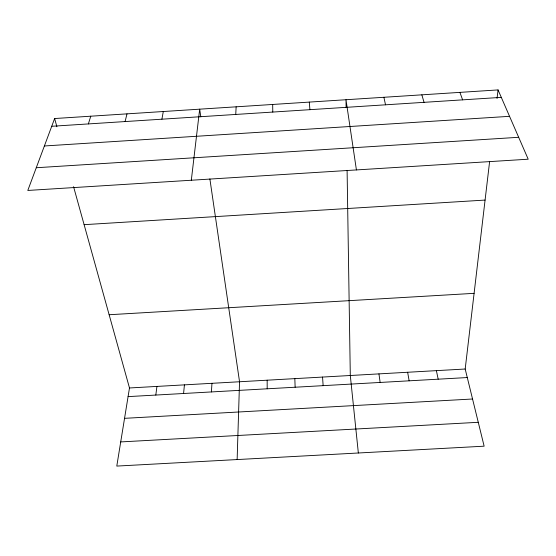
<?xml version="1.0" encoding="UTF-8"?>
<svg xmlns="http://www.w3.org/2000/svg" width="556" height="556" viewBox="0 0 556 556"><rect width="100%" height="100%" fill="white"/><g stroke="black" fill="none" stroke-linecap="round" stroke-linejoin="round"><path stroke-width="0.83" d="M237.141 459.562L239.539 381.757L209.876 178.914M235.744 114.446L236.14 106.821M211.405 391.931L211.961 383.313M183.584 393.495L184.425 384.87M191.313 180.241L199.68 109.171L200.799 116.823M73.559 186.691L129.485 387.97L116.788 466.081L484.137 446.183L465.184 369.017L489.621 161.539M497.05 98.454L498.058 89.919L54.62 118.532L27.8 190.451L528.2 159.204L498.058 89.919M155.812 395.052L156.931 386.42M161.9 119.192L163.297 111.52M125.093 121.562L126.997 113.862M88.369 123.925L90.767 116.197M51.729 126.281L501.297 97.369M44.383 145.978L509.546 116.329M36.272 167.738L518.672 137.297M84.109 224.673L485.082 200.077M109.136 314.738L474.094 293.339M129.485 387.97L465.184 369.017M128.082 396.616L467.276 377.552M124.551 418.334L472.544 399M120.715 441.923L478.271 422.303M459.909 92.379L462.62 99.858M421.851 94.84L424.033 102.339M54.62 118.532L56.9 126.747M383.883 97.286L385.53 104.813M436.39 370.643L438.184 379.185M407.645 372.27L409.14 380.818M356.417 169.934L345.992 99.732L346.11 107.482M378.949 373.889L380.144 382.452M358.349 452.994L350.301 375.502L347.097 170.344M309.296 102.102L309.907 109.678M322.543 377.072L323.147 385.649M294.833 378.636L295.139 387.226M272.676 104.459L272.787 112.062M267.165 380.2L267.186 388.797"/></g></svg>
